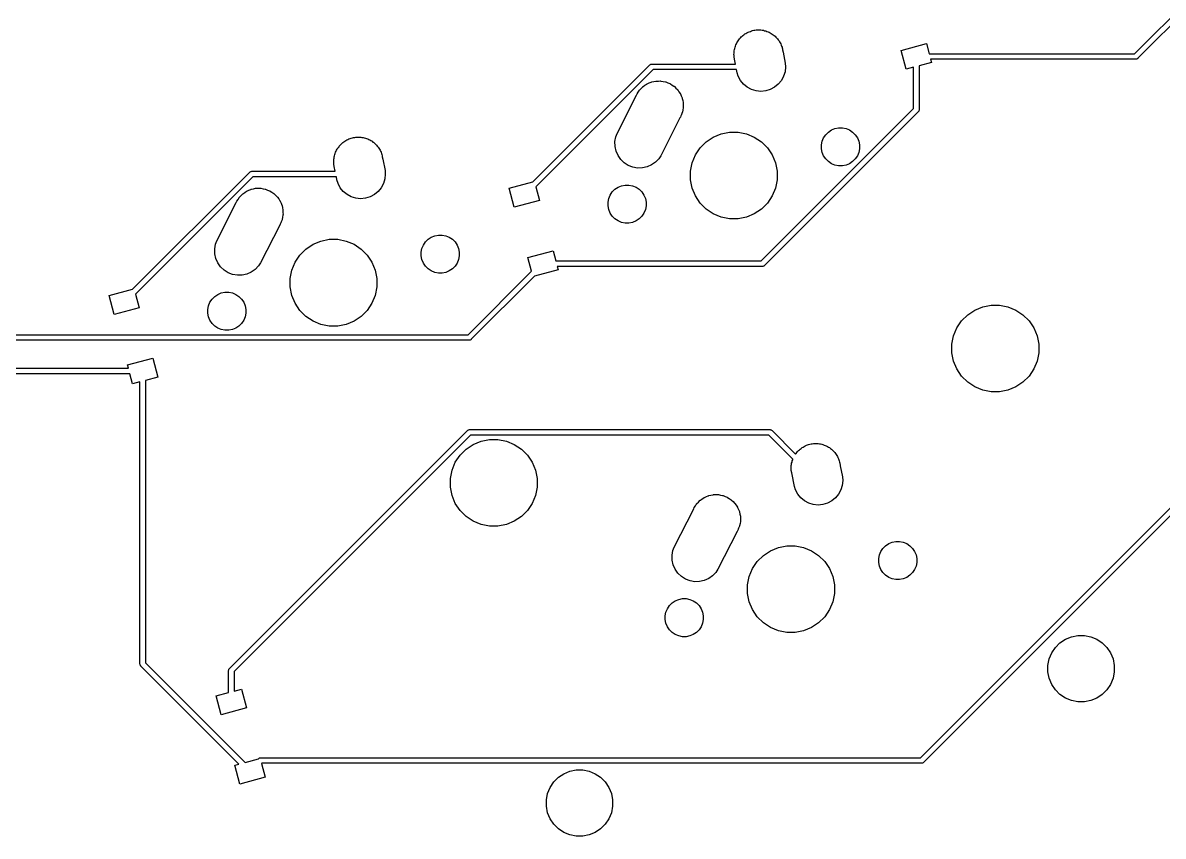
# Model space of a CAD drawing. Extents: x -662 to -203, y -195 to -58.
# Drawn here: x -383.3 to -330.9, y -195.3 to -157.9 of the extents above; entities that cross this region are included whole.
import ezdxf

# ---------------------------------------------------------------- set-up
doc = ezdxf.new("R2010")
doc.units = 0
doc.layers.add('BLACK', color=7, linetype='CONTINUOUS')

msp = doc.modelspace()

# ---------------------------------------------------------------- linework, layer by layer
at = {"layer": 'BLACK', "linetype": 'CONTINUOUS'}
for p, q in [((-332.183, -159.279), (-325.174, -152.27)), ((-324.962, -152.417), (-332.036, -159.491)), ((-350.049, -158.346), (-350.005, -158.316)), ((-350.005, -158.316), (-349.951, -158.294)), ((-349.951, -158.294), (-349.901, -158.267)), ((-349.901, -158.267), (-349.849, -158.252)), ((-349.849, -158.252), (-349.8, -158.231)), ((-349.8, -158.231), (-349.743, -158.22)), ((-349.743, -158.22), (-349.688, -158.204)), ((-349.688, -158.204), (-349.635, -158.198)), ((-349.635, -158.198), (-349.582, -158.188)), ((-349.582, -158.188), (-349.525, -158.188)), ((-349.525, -158.188), (-349.468, -158.183)), ((-349.468, -158.183), (-349.414, -158.188)), ((-349.414, -158.188), (-349.361, -158.188)), ((-349.361, -158.188), (-349.304, -158.199)), ((-349.304, -158.199), (-349.247, -158.205)), ((-349.247, -158.205), (-349.196, -158.221)), ((-349.196, -158.221), (-349.143, -158.231)), ((-349.143, -158.231), (-349.09, -158.253)), ((-349.09, -158.253), (-349.035, -158.27)), ((-349.035, -158.27), (-348.988, -158.296)), ((-348.988, -158.296), (-348.939, -158.316)), ((-348.939, -158.316), (-348.891, -158.348)), ((-350.515, -158.877), (-350.489, -158.83)), ((-350.489, -158.83), (-350.469, -158.78)), ((-350.469, -158.78), (-350.437, -158.732)), ((-350.437, -158.732), (-350.409, -158.682)), ((-350.409, -158.682), (-350.375, -158.64)), ((-350.375, -158.64), (-350.345, -158.596)), ((-350.345, -158.596), (-350.305, -158.555)), ((-350.305, -158.555), (-350.268, -158.511)), ((-350.268, -158.511), (-350.227, -158.477)), ((-350.227, -158.477), (-350.189, -158.439)), ((-350.189, -158.439), (-350.141, -158.407)), ((-350.141, -158.407), (-350.096, -158.371)), ((-350.096, -158.371), (-350.049, -158.346)), ((-348.891, -158.348), (-348.84, -158.375)), ((-348.84, -158.375), (-348.799, -158.409)), ((-348.799, -158.409), (-348.754, -158.439)), ((-348.754, -158.439), (-348.714, -158.48)), ((-348.714, -158.48), (-348.67, -158.516)), ((-348.67, -158.516), (-348.636, -158.558)), ((-348.636, -158.558), (-348.598, -158.596)), ((-348.598, -158.596), (-348.566, -158.644)), ((-348.566, -158.644), (-348.53, -158.688)), ((-348.53, -158.688), (-348.504, -158.736)), ((-348.504, -158.736), (-348.475, -158.78)), ((-348.475, -158.78), (-348.453, -158.833)), ((-348.453, -158.833), (-348.426, -158.884)), ((-342.911, -159.126), (-341.752, -158.816)), ((-341.752, -158.816), (-341.628, -159.279)), ((-350.602, -159.309), (-350.597, -159.256)), ((-350.597, -159.366), (-350.602, -159.309)), ((-350.597, -159.202), (-350.585, -159.146)), ((-350.597, -159.256), (-350.597, -159.202)), ((-350.597, -159.424), (-350.597, -159.366)), ((-350.585, -159.146), (-350.58, -159.089)), ((-350.58, -159.089), (-350.564, -159.037)), ((-350.564, -159.037), (-350.553, -158.985)), ((-350.553, -158.985), (-350.531, -158.932)), ((-350.531, -158.932), (-350.515, -158.877)), ((-348.426, -158.884), (-348.41, -158.935)), ((-348.41, -158.935), (-348.39, -158.985)), ((-348.39, -158.985), (-348.379, -159.041)), ((-348.379, -159.041), (-348.378, -159.043)), ((-348.378, -159.043), (-348.368, -159.095)), ((-348.368, -159.095), (-348.347, -159.202)), ((-348.347, -159.202), (-348.347, -159.204)), ((-348.347, -159.204), (-348.245, -159.722)), ((-342.679, -159.996), (-342.911, -159.126)), ((-341.628, -159.279), (-332.183, -159.279)), ((-359.847, -165.178), (-354.467, -159.798)), ((-354.467, -159.798), (-354.463, -159.793)), ((-354.463, -159.793), (-354.443, -159.777)), ((-354.443, -159.777), (-354.421, -159.766)), ((-354.421, -159.766), (-354.397, -159.758)), ((-354.397, -159.758), (-354.373, -159.756)), ((-354.373, -159.756), (-354.366, -159.757)), ((-354.366, -159.757), (-350.531, -159.757)), ((-350.575, -159.531), (-350.597, -159.424)), ((-350.531, -159.757), (-350.575, -159.531)), ((-348.23, -159.887), (-348.252, -160.108)), ((-348.245, -159.722), (-348.23, -159.887)), ((-342.342, -159.906), (-342.679, -159.996)), ((-342.342, -161.801), (-342.342, -159.906)), ((-341.519, -159.685), (-342.088, -159.837)), ((-342.088, -159.837), (-342.088, -161.847)), ((-332.136, -159.533), (-341.56, -159.533)), ((-341.56, -159.533), (-341.519, -159.685)), ((-332.13, -159.533), (-332.136, -159.533)), ((-332.124, -159.533), (-332.13, -159.533)), ((-332.105, -159.531), (-332.124, -159.533)), ((-332.081, -159.524), (-332.105, -159.531)), ((-332.059, -159.512), (-332.081, -159.524)), ((-332.04, -159.496), (-332.059, -159.512)), ((-332.036, -159.491), (-332.04, -159.496)), ((-354.32, -160.011), (-359.71, -165.401)), ((-350.482, -160.011), (-354.32, -160.011)), ((-350.454, -160.154), (-350.482, -160.011)), ((-350.406, -160.313), (-350.454, -160.154)), ((-350.302, -160.508), (-350.406, -160.313)), ((-348.317, -160.32), (-348.422, -160.515)), ((-348.252, -160.108), (-348.317, -160.32)), ((-355.002, -161.046), (-354.949, -160.962)), ((-354.949, -160.962), (-354.941, -160.954)), ((-354.941, -160.954), (-354.934, -160.944)), ((-354.934, -160.944), (-354.864, -160.874)), ((-354.864, -160.874), (-354.796, -160.802)), ((-354.796, -160.802), (-354.786, -160.795)), ((-354.786, -160.795), (-354.778, -160.787)), ((-354.778, -160.787), (-354.695, -160.732)), ((-354.695, -160.732), (-354.614, -160.675)), ((-354.614, -160.675), (-354.603, -160.67)), ((-354.603, -160.67), (-354.593, -160.664)), ((-354.593, -160.664), (-354.502, -160.626)), ((-354.502, -160.626), (-354.412, -160.586)), ((-354.412, -160.586), (-354.4, -160.584)), ((-354.4, -160.584), (-354.389, -160.579)), ((-354.389, -160.579), (-354.292, -160.56)), ((-354.292, -160.56), (-354.195, -160.538)), ((-354.195, -160.538), (-354.183, -160.538)), ((-354.183, -160.538), (-354.171, -160.536)), ((-354.171, -160.536), (-354.072, -160.536)), ((-354.072, -160.536), (-353.974, -160.534)), ((-353.974, -160.534), (-353.962, -160.536)), ((-353.962, -160.536), (-353.95, -160.536)), ((-353.95, -160.536), (-353.853, -160.555)), ((-353.853, -160.555), (-353.755, -160.572)), ((-353.755, -160.572), (-353.744, -160.577)), ((-353.744, -160.577), (-353.732, -160.579)), ((-353.732, -160.579), (-353.641, -160.617)), ((-353.641, -160.617), (-353.549, -160.653)), ((-353.549, -160.653), (-353.539, -160.659)), ((-353.539, -160.659), (-353.527, -160.664)), ((-353.527, -160.664), (-353.445, -160.719)), ((-353.445, -160.719), (-353.362, -160.772)), ((-353.362, -160.772), (-353.353, -160.78)), ((-353.353, -160.78), (-353.343, -160.787)), ((-353.343, -160.787), (-353.273, -160.857)), ((-353.273, -160.857), (-353.202, -160.925)), ((-353.202, -160.925), (-353.195, -160.935)), ((-353.195, -160.935), (-353.187, -160.944)), ((-353.187, -160.944), (-353.132, -161.026)), ((-350.162, -160.68), (-350.302, -160.508)), ((-349.991, -160.821), (-350.162, -160.68)), ((-349.796, -160.927), (-349.991, -160.821)), ((-349.584, -160.992), (-349.796, -160.927)), ((-348.931, -160.929), (-349.143, -160.993)), ((-348.735, -160.826), (-348.931, -160.929)), ((-348.564, -160.686), (-348.735, -160.826)), ((-348.422, -160.515), (-348.564, -160.686)), ((-355.976, -162.95), (-355.083, -161.19)), ((-355.083, -161.19), (-355.057, -161.128)), ((-355.057, -161.128), (-355.002, -161.046)), ((-353.132, -161.026), (-353.075, -161.107)), ((-353.075, -161.107), (-353.07, -161.118)), ((-353.07, -161.118), (-353.063, -161.128)), ((-353.063, -161.128), (-353.026, -161.219)), ((-353.026, -161.219), (-352.986, -161.309)), ((-352.986, -161.309), (-352.983, -161.321)), ((-352.983, -161.321), (-352.979, -161.333)), ((-352.979, -161.333), (-352.959, -161.429)), ((-352.959, -161.429), (-352.938, -161.526)), ((-349.364, -161.014), (-349.584, -160.992)), ((-349.143, -160.993), (-349.364, -161.014)), ((-352.979, -161.989), (-353.016, -162.08)), ((-352.976, -161.977), (-352.979, -161.989)), ((-352.972, -161.966), (-352.976, -161.977)), ((-352.955, -161.868), (-352.972, -161.966)), ((-352.935, -161.771), (-352.955, -161.868)), ((-352.938, -161.526), (-352.938, -161.538)), ((-352.938, -161.538), (-352.935, -161.55)), ((-352.935, -161.55), (-352.935, -161.649)), ((-352.935, -161.649), (-352.933, -161.747)), ((-352.933, -161.747), (-352.935, -161.759)), ((-352.935, -161.759), (-352.935, -161.771)), ((-349.351, -168.809), (-342.342, -161.801)), ((-342.13, -161.948), (-349.204, -169.022)), ((-342.125, -161.944), (-342.13, -161.948)), ((-342.109, -161.924), (-342.125, -161.944)), ((-342.098, -161.902), (-342.109, -161.924)), ((-342.09, -161.878), (-342.098, -161.902)), ((-342.088, -161.86), (-342.09, -161.878)), ((-342.088, -161.847), (-342.088, -161.854)), ((-342.088, -161.854), (-342.088, -161.86)), ((-342.088, -161.86), (-342.088, -161.86)), ((-353.088, -162.23), (-353.97, -163.968)), ((-353.063, -162.194), (-353.088, -162.23)), ((-353.038, -162.131), (-353.063, -162.194)), ((-353.032, -162.12), (-353.038, -162.131)), ((-353.016, -162.08), (-353.032, -162.12)), ((-356.036, -163.105), (-355.976, -162.95)), ((-351.555, -163.11), (-351.192, -162.96)), ((-351.192, -162.96), (-350.807, -162.883)), ((-350.807, -162.883), (-350.414, -162.883)), ((-350.414, -162.883), (-350.029, -162.96)), ((-350.029, -162.96), (-349.666, -163.11)), ((-346.479, -163.148), (-346.383, -163.005)), ((-346.383, -163.005), (-346.261, -162.883)), ((-346.261, -162.883), (-346.118, -162.787)), ((-346.118, -162.787), (-345.959, -162.721)), ((-345.959, -162.721), (-345.79, -162.688)), ((-345.79, -162.688), (-345.617, -162.688)), ((-345.617, -162.688), (-345.448, -162.721)), ((-345.448, -162.721), (-345.289, -162.787)), ((-345.289, -162.787), (-345.146, -162.883)), ((-345.146, -162.883), (-345.024, -163.005)), ((-345.024, -163.005), (-344.928, -163.148)), ((-368.81, -163.612), (-368.776, -163.571)), ((-368.776, -163.571), (-368.746, -163.526)), ((-368.746, -163.526), (-368.706, -163.486)), ((-368.706, -163.486), (-368.669, -163.441)), ((-368.669, -163.441), (-368.628, -163.408)), ((-368.628, -163.408), (-368.59, -163.37)), ((-368.59, -163.37), (-368.542, -163.338)), ((-368.542, -163.338), (-368.497, -163.301)), ((-368.497, -163.301), (-368.45, -163.276)), ((-368.45, -163.276), (-368.405, -163.247)), ((-368.405, -163.247), (-368.352, -163.225)), ((-368.352, -163.225), (-368.302, -163.198)), ((-368.302, -163.198), (-368.25, -163.182)), ((-368.25, -163.182), (-368.201, -163.162)), ((-368.201, -163.162), (-368.144, -163.151)), ((-368.144, -163.151), (-368.089, -163.134)), ((-368.089, -163.134), (-368.036, -163.129)), ((-368.036, -163.129), (-367.983, -163.119)), ((-367.983, -163.119), (-367.926, -163.119)), ((-367.926, -163.119), (-367.869, -163.113)), ((-367.869, -163.113), (-367.815, -163.119)), ((-367.815, -163.119), (-367.762, -163.119)), ((-367.762, -163.119), (-367.705, -163.13)), ((-367.705, -163.13), (-367.648, -163.136)), ((-367.648, -163.136), (-367.597, -163.151)), ((-367.597, -163.151), (-367.544, -163.162)), ((-367.544, -163.162), (-367.491, -163.184)), ((-367.491, -163.184), (-367.436, -163.201)), ((-367.436, -163.201), (-367.389, -163.226)), ((-367.389, -163.226), (-367.34, -163.247)), ((-367.34, -163.247), (-367.292, -163.278)), ((-367.292, -163.278), (-367.241, -163.306)), ((-367.241, -163.306), (-367.2, -163.34)), ((-367.2, -163.34), (-367.155, -163.37)), ((-367.155, -163.37), (-367.115, -163.41)), ((-367.115, -163.41), (-367.07, -163.447)), ((-367.07, -163.447), (-367.037, -163.488)), ((-367.037, -163.488), (-366.999, -163.526)), ((-366.999, -163.526), (-366.967, -163.574)), ((-366.967, -163.574), (-366.93, -163.619)), ((-356.075, -163.323), (-356.036, -163.105)), ((-356.07, -163.545), (-356.075, -163.323)), ((-356.022, -163.761), (-356.07, -163.545)), ((-352.159, -163.606), (-351.881, -163.329)), ((-351.881, -163.329), (-351.555, -163.11)), ((-349.666, -163.11), (-349.339, -163.329)), ((-349.339, -163.329), (-349.062, -163.606)), ((-346.578, -163.476), (-346.545, -163.307)), ((-346.578, -163.649), (-346.578, -163.476)), ((-346.545, -163.307), (-346.479, -163.148)), ((-344.928, -163.148), (-344.862, -163.307)), ((-344.862, -163.307), (-344.828, -163.476)), ((-344.828, -163.476), (-344.828, -163.649)), ((-368.998, -164.133), (-368.986, -164.076)), ((-368.986, -164.076), (-368.98, -164.019)), ((-368.98, -164.019), (-368.965, -163.968)), ((-368.965, -163.968), (-368.954, -163.915)), ((-368.954, -163.915), (-368.932, -163.862)), ((-368.932, -163.862), (-368.915, -163.807)), ((-368.915, -163.807), (-368.89, -163.76)), ((-368.89, -163.76), (-368.869, -163.711)), ((-368.869, -163.711), (-368.838, -163.663)), ((-368.838, -163.663), (-368.81, -163.612)), ((-366.93, -163.619), (-366.905, -163.666)), ((-366.905, -163.666), (-366.876, -163.711)), ((-366.876, -163.711), (-366.854, -163.764)), ((-366.854, -163.764), (-366.827, -163.814)), ((-366.827, -163.814), (-366.811, -163.866)), ((-366.811, -163.866), (-366.791, -163.915)), ((-366.791, -163.915), (-366.78, -163.972)), ((-366.78, -163.972), (-366.779, -163.974)), ((-366.779, -163.974), (-366.769, -164.026)), ((-366.769, -164.026), (-366.748, -164.133)), ((-355.933, -163.964), (-356.022, -163.761)), ((-355.806, -164.146), (-355.933, -163.964)), ((-354.059, -164.108), (-354.212, -164.268)), ((-353.97, -163.968), (-354.059, -164.108)), ((-352.528, -164.296), (-352.377, -163.933)), ((-352.377, -163.933), (-352.159, -163.606)), ((-349.062, -163.606), (-348.843, -163.933)), ((-348.843, -163.933), (-348.693, -164.296)), ((-346.545, -163.818), (-346.578, -163.649)), ((-346.479, -163.977), (-346.545, -163.818)), ((-346.383, -164.12), (-346.479, -163.977)), ((-344.928, -163.977), (-345.024, -164.12)), ((-344.862, -163.818), (-344.928, -163.977)), ((-344.828, -163.649), (-344.862, -163.818)), ((-369.003, -164.24), (-368.998, -164.186)), ((-368.998, -164.297), (-369.003, -164.24)), ((-368.998, -164.186), (-368.998, -164.133)), ((-368.998, -164.354), (-368.998, -164.297)), ((-368.976, -164.461), (-368.998, -164.354)), ((-368.932, -164.687), (-368.976, -164.461)), ((-366.748, -164.133), (-366.748, -164.135)), ((-366.748, -164.135), (-366.646, -164.653)), ((-355.646, -164.299), (-355.806, -164.146)), ((-355.459, -164.418), (-355.646, -164.299)), ((-355.253, -164.498), (-355.459, -164.418)), ((-355.035, -164.537), (-355.253, -164.498)), ((-354.813, -164.532), (-355.035, -164.537)), ((-354.597, -164.484), (-354.813, -164.532)), ((-354.394, -164.395), (-354.597, -164.484)), ((-354.212, -164.268), (-354.394, -164.395)), ((-352.604, -164.681), (-352.528, -164.296)), ((-348.693, -164.296), (-348.616, -164.681)), ((-346.261, -164.242), (-346.383, -164.12)), ((-346.118, -164.338), (-346.261, -164.242)), ((-345.959, -164.404), (-346.118, -164.338)), ((-345.79, -164.438), (-345.959, -164.404)), ((-345.617, -164.438), (-345.79, -164.438)), ((-345.448, -164.404), (-345.617, -164.438)), ((-345.289, -164.338), (-345.448, -164.404)), ((-345.146, -164.242), (-345.289, -164.338)), ((-345.024, -164.12), (-345.146, -164.242)), ((-378.248, -170.109), (-372.868, -164.729)), ((-372.721, -164.941), (-378.111, -170.331)), ((-372.868, -164.729), (-372.864, -164.724)), ((-372.864, -164.724), (-372.844, -164.708)), ((-372.844, -164.708), (-372.822, -164.696)), ((-372.822, -164.696), (-372.798, -164.689)), ((-372.798, -164.689), (-372.773, -164.686)), ((-372.773, -164.686), (-372.767, -164.687)), ((-372.767, -164.687), (-368.932, -164.687)), ((-368.883, -164.941), (-372.721, -164.941)), ((-368.855, -165.084), (-368.883, -164.941)), ((-368.807, -165.243), (-368.855, -165.084)), ((-366.653, -165.038), (-366.718, -165.25)), ((-366.631, -164.818), (-366.653, -165.038)), ((-366.646, -164.653), (-366.631, -164.818)), ((-352.604, -165.074), (-352.604, -164.681)), ((-352.528, -165.459), (-352.604, -165.074)), ((-348.616, -165.074), (-348.693, -165.459)), ((-348.616, -164.681), (-348.616, -165.074)), ((-373.178, -165.717), (-373.096, -165.662)), ((-373.096, -165.662), (-373.015, -165.606)), ((-373.015, -165.606), (-373.004, -165.601)), ((-373.004, -165.601), (-372.994, -165.594)), ((-372.994, -165.594), (-372.903, -165.556)), ((-372.903, -165.556), (-372.812, -165.517)), ((-372.812, -165.517), (-372.801, -165.514)), ((-372.801, -165.514), (-372.789, -165.509)), ((-372.789, -165.509), (-372.692, -165.49)), ((-372.692, -165.49), (-372.596, -165.469)), ((-372.596, -165.469), (-372.584, -165.469)), ((-372.584, -165.469), (-372.572, -165.466)), ((-372.572, -165.466), (-372.473, -165.466)), ((-372.473, -165.466), (-372.375, -165.464)), ((-372.375, -165.464), (-372.363, -165.466)), ((-372.363, -165.466), (-372.35, -165.466)), ((-372.35, -165.466), (-372.253, -165.485)), ((-372.253, -165.485), (-372.156, -165.503)), ((-372.156, -165.503), (-372.145, -165.507)), ((-372.145, -165.507), (-372.133, -165.509)), ((-372.133, -165.509), (-372.042, -165.547)), ((-372.042, -165.547), (-371.95, -165.583)), ((-371.95, -165.583), (-371.94, -165.59)), ((-371.94, -165.59), (-371.928, -165.594)), ((-371.928, -165.594), (-371.846, -165.649)), ((-371.846, -165.649), (-371.763, -165.702)), ((-368.703, -165.439), (-368.807, -165.243)), ((-368.563, -165.611), (-368.703, -165.439)), ((-368.392, -165.752), (-368.563, -165.611)), ((-366.964, -165.616), (-367.136, -165.756)), ((-366.823, -165.445), (-366.964, -165.616)), ((-366.718, -165.25), (-366.823, -165.445)), ((-360.934, -165.469), (-359.847, -165.178)), ((-360.701, -166.339), (-360.934, -165.469)), ((-359.71, -165.401), (-359.542, -166.028)), ((-356.293, -165.778), (-356.197, -165.634)), ((-356.197, -165.634), (-356.075, -165.512)), ((-356.075, -165.512), (-355.932, -165.417)), ((-355.932, -165.417), (-355.772, -165.351)), ((-355.772, -165.351), (-355.603, -165.317)), ((-355.603, -165.317), (-355.431, -165.317)), ((-355.431, -165.317), (-355.262, -165.351)), ((-355.262, -165.351), (-355.103, -165.417)), ((-355.103, -165.417), (-354.959, -165.512)), ((-354.959, -165.512), (-354.838, -165.634)), ((-354.838, -165.634), (-354.742, -165.778)), ((-352.377, -165.822), (-352.528, -165.459)), ((-348.693, -165.459), (-348.843, -165.822)), ((-374.377, -167.881), (-373.484, -166.121)), ((-373.484, -166.121), (-373.458, -166.058)), ((-373.458, -166.058), (-373.403, -165.976)), ((-373.403, -165.976), (-373.35, -165.893)), ((-373.35, -165.893), (-373.342, -165.884)), ((-373.342, -165.884), (-373.335, -165.874)), ((-373.335, -165.874), (-373.265, -165.804)), ((-373.265, -165.804), (-373.197, -165.733)), ((-373.197, -165.733), (-373.187, -165.726)), ((-373.187, -165.726), (-373.178, -165.717)), ((-371.763, -165.702), (-371.754, -165.711)), ((-371.754, -165.711), (-371.744, -165.717)), ((-371.744, -165.717), (-371.674, -165.787)), ((-371.674, -165.787), (-371.603, -165.856)), ((-371.603, -165.856), (-371.596, -165.865)), ((-371.596, -165.865), (-371.587, -165.874)), ((-371.587, -165.874), (-371.533, -165.956)), ((-371.533, -165.956), (-371.476, -166.037)), ((-371.476, -166.037), (-371.471, -166.048)), ((-371.471, -166.048), (-371.464, -166.058)), ((-371.464, -166.058), (-371.426, -166.15)), ((-371.426, -166.15), (-371.387, -166.24)), ((-368.197, -165.857), (-368.392, -165.752)), ((-367.985, -165.922), (-368.197, -165.857)), ((-367.765, -165.945), (-367.985, -165.922)), ((-367.544, -165.924), (-367.765, -165.945)), ((-367.332, -165.86), (-367.544, -165.924)), ((-367.136, -165.756), (-367.332, -165.86)), ((-359.542, -166.028), (-360.701, -166.339)), ((-356.392, -166.106), (-356.359, -165.937)), ((-356.392, -166.278), (-356.392, -166.106)), ((-356.359, -165.937), (-356.293, -165.778)), ((-354.742, -165.778), (-354.676, -165.937)), ((-354.676, -165.937), (-354.642, -166.106)), ((-354.642, -166.106), (-354.642, -166.278)), ((-352.159, -166.148), (-352.377, -165.822)), ((-351.881, -166.426), (-352.159, -166.148)), ((-349.062, -166.148), (-349.339, -166.426)), ((-348.843, -165.822), (-349.062, -166.148)), ((-371.387, -166.24), (-371.384, -166.252)), ((-371.384, -166.252), (-371.379, -166.263)), ((-371.379, -166.263), (-371.36, -166.36)), ((-371.36, -166.36), (-371.339, -166.456)), ((-371.336, -166.702), (-371.356, -166.799)), ((-371.339, -166.456), (-371.339, -166.468)), ((-371.339, -166.468), (-371.336, -166.48)), ((-371.336, -166.48), (-371.336, -166.579)), ((-371.336, -166.579), (-371.334, -166.678)), ((-371.334, -166.678), (-371.336, -166.69)), ((-371.336, -166.69), (-371.336, -166.702)), ((-356.359, -166.447), (-356.392, -166.278)), ((-356.293, -166.607), (-356.359, -166.447)), ((-356.197, -166.75), (-356.293, -166.607)), ((-354.742, -166.607), (-354.838, -166.75)), ((-354.676, -166.447), (-354.742, -166.607)), ((-354.642, -166.278), (-354.676, -166.447)), ((-351.555, -166.644), (-351.881, -166.426)), ((-351.192, -166.795), (-351.555, -166.644)), ((-349.666, -166.644), (-350.029, -166.795)), ((-349.339, -166.426), (-349.666, -166.644)), ((-371.488, -167.16), (-372.37, -168.899)), ((-371.464, -167.124), (-371.488, -167.16)), ((-371.438, -167.062), (-371.464, -167.124)), ((-371.433, -167.051), (-371.438, -167.062)), ((-371.417, -167.011), (-371.433, -167.051)), ((-371.379, -166.919), (-371.417, -167.011)), ((-371.377, -166.907), (-371.379, -166.919)), ((-371.373, -166.896), (-371.377, -166.907)), ((-371.356, -166.799), (-371.373, -166.896)), ((-356.075, -166.872), (-356.197, -166.75)), ((-355.932, -166.968), (-356.075, -166.872)), ((-355.772, -167.033), (-355.932, -166.968)), ((-355.603, -167.067), (-355.772, -167.033)), ((-355.431, -167.067), (-355.603, -167.067)), ((-355.262, -167.033), (-355.431, -167.067)), ((-355.103, -166.968), (-355.262, -167.033)), ((-354.959, -166.872), (-355.103, -166.968)), ((-354.838, -166.75), (-354.959, -166.872)), ((-350.807, -166.871), (-351.192, -166.795)), ((-350.414, -166.871), (-350.807, -166.871)), ((-350.029, -166.795), (-350.414, -166.871)), ((-364.662, -167.813), (-364.519, -167.718)), ((-364.519, -167.718), (-364.359, -167.652)), ((-364.359, -167.652), (-364.19, -167.618)), ((-364.19, -167.618), (-364.018, -167.618)), ((-364.018, -167.618), (-363.849, -167.652)), ((-363.849, -167.652), (-363.69, -167.718)), ((-363.69, -167.718), (-363.546, -167.813)), ((-374.476, -168.254), (-374.437, -168.036)), ((-374.471, -168.475), (-374.476, -168.254)), ((-374.437, -168.036), (-374.377, -167.881)), ((-370.56, -168.537), (-370.282, -168.259)), ((-370.282, -168.259), (-369.956, -168.041)), ((-369.956, -168.041), (-369.593, -167.891)), ((-369.593, -167.891), (-369.208, -167.814)), ((-369.208, -167.814), (-368.815, -167.814)), ((-368.815, -167.814), (-368.43, -167.891)), ((-368.43, -167.891), (-368.067, -168.041)), ((-368.067, -168.041), (-367.74, -168.259)), ((-367.74, -168.259), (-367.462, -168.537)), ((-364.979, -168.407), (-364.946, -168.238)), ((-364.946, -168.238), (-364.88, -168.079)), ((-364.88, -168.079), (-364.784, -167.935)), ((-364.784, -167.935), (-364.662, -167.813)), ((-363.546, -167.813), (-363.425, -167.935)), ((-363.425, -167.935), (-363.329, -168.079)), ((-363.329, -168.079), (-363.263, -168.238)), ((-363.263, -168.238), (-363.229, -168.407)), ((-374.423, -168.692), (-374.471, -168.475)), ((-374.334, -168.895), (-374.423, -168.692)), ((-370.778, -168.863), (-370.56, -168.537)), ((-367.462, -168.537), (-367.244, -168.863)), ((-364.979, -168.579), (-364.979, -168.407)), ((-364.946, -168.748), (-364.979, -168.579)), ((-364.88, -168.907), (-364.946, -168.748)), ((-363.263, -168.748), (-363.329, -168.907)), ((-363.229, -168.579), (-363.263, -168.748)), ((-363.229, -168.407), (-363.229, -168.579)), ((-360.08, -168.657), (-358.921, -168.346)), ((-359.912, -169.285), (-360.08, -168.657)), ((-358.921, -168.346), (-358.797, -168.809)), ((-358.797, -168.809), (-349.351, -168.809)), ((-374.207, -169.076), (-374.334, -168.895)), ((-374.047, -169.229), (-374.207, -169.076)), ((-373.86, -169.349), (-374.047, -169.229)), ((-373.654, -169.429), (-373.86, -169.349)), ((-372.795, -169.326), (-372.998, -169.415)), ((-372.613, -169.199), (-372.795, -169.326)), ((-372.46, -169.039), (-372.613, -169.199)), ((-372.37, -168.899), (-372.46, -169.039)), ((-371.005, -169.611), (-370.928, -169.226)), ((-370.928, -169.226), (-370.778, -168.863)), ((-367.244, -168.863), (-367.094, -169.226)), ((-367.094, -169.226), (-367.017, -169.611)), ((-364.784, -169.051), (-364.88, -168.907)), ((-364.662, -169.173), (-364.784, -169.051)), ((-364.519, -169.268), (-364.662, -169.173)), ((-364.359, -169.334), (-364.519, -169.268)), ((-364.19, -169.368), (-364.359, -169.334)), ((-363.849, -169.334), (-364.018, -169.368)), ((-363.69, -169.268), (-363.849, -169.334)), ((-363.546, -169.173), (-363.69, -169.268)), ((-363.425, -169.051), (-363.546, -169.173)), ((-363.329, -168.907), (-363.425, -169.051)), ((-362.825, -172.198), (-359.912, -169.285)), ((-358.688, -169.216), (-359.775, -169.507)), ((-349.304, -169.063), (-358.728, -169.063)), ((-358.728, -169.063), (-358.688, -169.216)), ((-349.298, -169.064), (-349.304, -169.063)), ((-349.292, -169.063), (-349.298, -169.064)), ((-349.273, -169.062), (-349.292, -169.063)), ((-349.249, -169.054), (-349.273, -169.062)), ((-349.227, -169.042), (-349.249, -169.054)), ((-349.208, -169.027), (-349.227, -169.042)), ((-349.204, -169.022), (-349.208, -169.027)), ((-373.435, -169.468), (-373.654, -169.429)), ((-373.214, -169.463), (-373.435, -169.468)), ((-372.998, -169.415), (-373.214, -169.463)), ((-371.005, -170.004), (-371.005, -169.611)), ((-367.017, -169.611), (-367.017, -170.004)), ((-364.018, -169.368), (-364.19, -169.368)), ((-359.775, -169.507), (-362.678, -172.41)), ((-379.335, -170.4), (-378.248, -170.109)), ((-379.102, -171.269), (-379.335, -170.4)), ((-378.111, -170.331), (-377.943, -170.959)), ((-374.476, -170.443), (-374.333, -170.347)), ((-374.333, -170.347), (-374.173, -170.281)), ((-374.173, -170.281), (-374.004, -170.248)), ((-374.004, -170.248), (-373.832, -170.248)), ((-373.832, -170.248), (-373.663, -170.281)), ((-373.663, -170.281), (-373.504, -170.347)), ((-373.504, -170.347), (-373.36, -170.443)), ((-370.928, -170.389), (-371.005, -170.004)), ((-370.778, -170.752), (-370.928, -170.389)), ((-367.094, -170.389), (-367.244, -170.752)), ((-367.017, -170.004), (-367.094, -170.389)), ((-374.793, -171.036), (-374.759, -170.867)), ((-374.759, -170.867), (-374.693, -170.708)), ((-374.693, -170.708), (-374.598, -170.565)), ((-374.598, -170.565), (-374.476, -170.443)), ((-373.36, -170.443), (-373.238, -170.565)), ((-373.238, -170.565), (-373.143, -170.708)), ((-373.143, -170.708), (-373.077, -170.867)), ((-373.077, -170.867), (-373.043, -171.036)), ((-370.56, -171.079), (-370.778, -170.752)), ((-367.244, -170.752), (-367.462, -171.079)), ((-339.53, -171.064), (-339.167, -170.914)), ((-339.167, -170.914), (-338.782, -170.837)), ((-338.782, -170.837), (-338.389, -170.837)), ((-338.389, -170.837), (-338.004, -170.914)), ((-338.004, -170.914), (-337.641, -171.064)), ((-377.943, -170.959), (-379.102, -171.269)), ((-374.793, -171.209), (-374.793, -171.036)), ((-374.759, -171.378), (-374.793, -171.209)), ((-374.693, -171.537), (-374.759, -171.378)), ((-373.077, -171.378), (-373.143, -171.537)), ((-373.043, -171.209), (-373.077, -171.378)), ((-373.043, -171.036), (-373.043, -171.209)), ((-370.282, -171.357), (-370.56, -171.079)), ((-369.956, -171.575), (-370.282, -171.357)), ((-367.74, -171.357), (-368.067, -171.575)), ((-367.462, -171.079), (-367.74, -171.357)), ((-340.134, -171.56), (-339.856, -171.282)), ((-339.856, -171.282), (-339.53, -171.064)), ((-337.641, -171.064), (-337.314, -171.282)), ((-337.314, -171.282), (-337.036, -171.56)), ((-374.598, -171.68), (-374.693, -171.537)), ((-374.476, -171.802), (-374.598, -171.68)), ((-374.333, -171.898), (-374.476, -171.802)), ((-374.173, -171.964), (-374.333, -171.898)), ((-374.004, -171.998), (-374.173, -171.964)), ((-373.663, -171.964), (-373.832, -171.998)), ((-373.504, -171.898), (-373.663, -171.964)), ((-373.36, -171.802), (-373.504, -171.898)), ((-373.238, -171.68), (-373.36, -171.802)), ((-373.143, -171.537), (-373.238, -171.68)), ((-369.593, -171.725), (-369.956, -171.575)), ((-369.208, -171.802), (-369.593, -171.725)), ((-368.815, -171.802), (-369.208, -171.802)), ((-368.43, -171.725), (-368.815, -171.802)), ((-368.067, -171.575), (-368.43, -171.725)), ((-340.502, -172.249), (-340.352, -171.887)), ((-340.352, -171.887), (-340.134, -171.56)), ((-337.036, -171.56), (-336.818, -171.887)), ((-336.818, -171.887), (-336.668, -172.249)), ((-362.778, -172.452), (-403.819, -172.452)), ((-403.773, -172.198), (-362.825, -172.198)), ((-373.832, -171.998), (-374.004, -171.998)), ((-362.772, -172.452), (-362.778, -172.452)), ((-362.766, -172.452), (-362.772, -172.452)), ((-362.747, -172.45), (-362.766, -172.452)), ((-362.723, -172.443), (-362.747, -172.45)), ((-362.701, -172.431), (-362.723, -172.443)), ((-362.682, -172.415), (-362.701, -172.431)), ((-362.678, -172.41), (-362.682, -172.415)), ((-340.579, -172.635), (-340.502, -172.249)), ((-336.668, -172.249), (-336.591, -172.635)), ((-340.579, -173.027), (-340.579, -172.635)), ((-336.591, -172.635), (-336.591, -173.027)), ((-378.481, -173.587), (-377.321, -173.277)), ((-377.321, -173.277), (-377.089, -174.146)), ((-340.502, -173.413), (-340.579, -173.027)), ((-340.352, -173.775), (-340.502, -173.413)), ((-336.668, -173.413), (-336.818, -173.775)), ((-336.591, -173.027), (-336.668, -173.413)), ((-378.372, -173.994), (-388.226, -173.994)), ((-388.158, -173.74), (-378.44, -173.74)), ((-378.44, -173.74), (-378.481, -173.587)), ((-378.248, -174.457), (-378.372, -173.994)), ((-342.032, -191.651), (-324.404, -174.023)), ((-340.134, -174.102), (-340.352, -173.775)), ((-336.818, -173.775), (-337.036, -174.102)), ((-377.912, -174.367), (-378.248, -174.457)), ((-377.912, -187.331), (-377.912, -174.367)), ((-377.089, -174.146), (-377.658, -174.299)), ((-377.658, -174.299), (-377.658, -187.285)), ((-324.257, -174.236), (-341.885, -191.863)), ((-339.856, -174.38), (-340.134, -174.102)), ((-339.53, -174.598), (-339.856, -174.38)), ((-337.314, -174.38), (-337.641, -174.598)), ((-337.036, -174.102), (-337.314, -174.38)), ((-339.167, -174.748), (-339.53, -174.598)), ((-338.782, -174.825), (-339.167, -174.748)), ((-338.389, -174.825), (-338.782, -174.825)), ((-338.004, -174.748), (-338.389, -174.825)), ((-337.641, -174.598), (-338.004, -174.748)), ((-373.794, -187.542), (-362.856, -176.604)), ((-362.856, -176.604), (-362.852, -176.599)), ((-362.852, -176.599), (-362.833, -176.584)), ((-362.833, -176.584), (-362.811, -176.572)), ((-362.811, -176.572), (-362.787, -176.565)), ((-362.787, -176.565), (-362.768, -176.563)), ((-362.768, -176.563), (-362.762, -176.562)), ((-362.768, -176.563), (-362.768, -176.563)), ((-362.762, -176.562), (-362.755, -176.563)), ((-362.755, -176.563), (-348.947, -176.563)), ((-348.947, -176.563), (-348.941, -176.562)), ((-348.941, -176.562), (-348.935, -176.563)), ((-348.935, -176.563), (-348.916, -176.565)), ((-348.916, -176.565), (-348.892, -176.572)), ((-348.892, -176.572), (-348.87, -176.584)), ((-348.87, -176.584), (-348.851, -176.599)), ((-348.851, -176.599), (-348.847, -176.604)), ((-348.847, -176.604), (-347.767, -177.684)), ((-362.709, -176.817), (-373.581, -187.689)), ((-348.993, -176.817), (-362.709, -176.817)), ((-362.592, -177.244), (-362.229, -177.093)), ((-362.229, -177.093), (-361.844, -177.017)), ((-361.844, -177.017), (-361.451, -177.017)), ((-361.451, -177.017), (-361.066, -177.093)), ((-361.066, -177.093), (-360.703, -177.244)), ((-347.892, -177.919), (-348.993, -176.817)), ((-347.058, -177.221), (-347.005, -177.216)), ((-347.005, -177.216), (-346.952, -177.205)), ((-346.952, -177.205), (-346.895, -177.205)), ((-346.895, -177.205), (-346.837, -177.2)), ((-346.837, -177.2), (-346.784, -177.205)), ((-346.784, -177.205), (-346.73, -177.205)), ((-346.73, -177.205), (-346.674, -177.216)), ((-346.674, -177.216), (-346.617, -177.222)), ((-363.415, -178.066), (-363.196, -177.74)), ((-363.196, -177.74), (-362.919, -177.462)), ((-362.919, -177.462), (-362.592, -177.244)), ((-360.703, -177.244), (-360.377, -177.462)), ((-360.377, -177.462), (-360.099, -177.74)), ((-360.099, -177.74), (-359.881, -178.066)), ((-347.767, -177.684), (-347.745, -177.658)), ((-347.745, -177.658), (-347.715, -177.613)), ((-347.715, -177.613), (-347.674, -177.572)), ((-347.674, -177.572), (-347.638, -177.528)), ((-347.638, -177.528), (-347.596, -177.494)), ((-347.596, -177.494), (-347.558, -177.456)), ((-347.558, -177.456), (-347.511, -177.424)), ((-347.511, -177.424), (-347.466, -177.388)), ((-347.466, -177.388), (-347.419, -177.363)), ((-347.419, -177.363), (-347.374, -177.333)), ((-347.374, -177.333), (-347.321, -177.311)), ((-347.321, -177.311), (-347.27, -177.284)), ((-347.27, -177.284), (-347.219, -177.269)), ((-347.219, -177.269), (-347.169, -177.248)), ((-347.169, -177.248), (-347.113, -177.237)), ((-347.113, -177.237), (-347.058, -177.221)), ((-346.617, -177.222), (-346.566, -177.238)), ((-346.566, -177.238), (-346.513, -177.248)), ((-346.513, -177.248), (-346.46, -177.27)), ((-346.46, -177.27), (-346.405, -177.287)), ((-346.405, -177.287), (-346.358, -177.313)), ((-346.358, -177.313), (-346.308, -177.333)), ((-346.308, -177.333), (-346.261, -177.365)), ((-346.261, -177.365), (-346.21, -177.392)), ((-346.21, -177.392), (-346.169, -177.427)), ((-346.169, -177.427), (-346.124, -177.456)), ((-346.124, -177.456), (-346.083, -177.497)), ((-346.083, -177.497), (-346.039, -177.534)), ((-346.039, -177.534), (-346.005, -177.575)), ((-346.005, -177.575), (-345.967, -177.613)), ((-345.967, -177.613), (-345.935, -177.661)), ((-345.935, -177.661), (-345.899, -177.705)), ((-345.899, -177.705), (-345.874, -177.753)), ((-363.565, -178.429), (-363.415, -178.066)), ((-359.881, -178.066), (-359.73, -178.429)), ((-347.966, -178.219), (-347.955, -178.163)), ((-347.966, -178.273), (-347.966, -178.219)), ((-347.955, -178.163), (-347.949, -178.106)), ((-347.949, -178.106), (-347.933, -178.055)), ((-347.933, -178.055), (-347.923, -178.002)), ((-347.923, -178.002), (-347.901, -177.949)), ((-347.901, -177.949), (-347.892, -177.919)), ((-345.874, -177.753), (-345.844, -177.797)), ((-345.844, -177.797), (-345.822, -177.85)), ((-345.822, -177.85), (-345.795, -177.901)), ((-345.795, -177.901), (-345.78, -177.953)), ((-345.78, -177.953), (-345.759, -178.002)), ((-345.759, -178.002), (-345.748, -178.058)), ((-345.748, -178.058), (-345.748, -178.06)), ((-345.748, -178.06), (-345.738, -178.112)), ((-345.738, -178.112), (-345.716, -178.219)), ((-345.716, -178.219), (-345.716, -178.221)), ((-345.716, -178.221), (-345.615, -178.739)), ((-363.642, -178.814), (-363.565, -178.429)), ((-359.73, -178.429), (-359.654, -178.814)), ((-347.972, -178.326), (-347.966, -178.273)), ((-347.966, -178.384), (-347.972, -178.326)), ((-347.966, -178.441), (-347.966, -178.384)), ((-347.945, -178.548), (-347.966, -178.441)), ((-347.823, -179.171), (-347.945, -178.548)), ((-345.615, -178.739), (-345.599, -178.905)), ((-363.642, -179.207), (-363.642, -178.814)), ((-363.565, -179.592), (-363.642, -179.207)), ((-359.654, -179.207), (-359.73, -179.592)), ((-359.654, -178.814), (-359.654, -179.207)), ((-347.776, -179.33), (-347.823, -179.171)), ((-345.622, -179.125), (-345.687, -179.337)), ((-345.599, -178.905), (-345.622, -179.125)), ((-363.415, -179.955), (-363.565, -179.592)), ((-359.73, -179.592), (-359.881, -179.955)), ((-352.234, -179.891), (-352.166, -179.82)), ((-352.166, -179.82), (-352.156, -179.813)), ((-352.156, -179.813), (-352.147, -179.804)), ((-352.147, -179.804), (-352.065, -179.749)), ((-352.065, -179.749), (-351.984, -179.693)), ((-351.984, -179.693), (-351.973, -179.688)), ((-351.973, -179.688), (-351.963, -179.681)), ((-351.963, -179.681), (-351.872, -179.643)), ((-351.872, -179.643), (-351.781, -179.603)), ((-351.781, -179.603), (-351.769, -179.601)), ((-351.769, -179.601), (-351.758, -179.596)), ((-351.758, -179.596), (-351.661, -179.577)), ((-351.661, -179.577), (-351.565, -179.555)), ((-351.565, -179.555), (-351.553, -179.555)), ((-351.553, -179.555), (-351.541, -179.553)), ((-351.541, -179.553), (-351.442, -179.553)), ((-351.442, -179.553), (-351.343, -179.551)), ((-351.343, -179.551), (-351.331, -179.553)), ((-351.331, -179.553), (-351.319, -179.553)), ((-351.319, -179.553), (-351.222, -179.572)), ((-351.222, -179.572), (-351.125, -179.589)), ((-351.125, -179.589), (-351.114, -179.594)), ((-351.114, -179.594), (-351.102, -179.596)), ((-351.102, -179.596), (-351.011, -179.634)), ((-351.011, -179.634), (-350.919, -179.67)), ((-350.919, -179.67), (-350.908, -179.676)), ((-350.908, -179.676), (-350.897, -179.681)), ((-350.897, -179.681), (-350.815, -179.736)), ((-350.815, -179.736), (-350.732, -179.789)), ((-350.732, -179.789), (-350.723, -179.797)), ((-350.723, -179.797), (-350.713, -179.804)), ((-350.713, -179.804), (-350.643, -179.874)), ((-347.672, -179.526), (-347.776, -179.33)), ((-347.532, -179.697), (-347.672, -179.526)), ((-347.361, -179.839), (-347.532, -179.697)), ((-345.933, -179.703), (-346.105, -179.843)), ((-345.792, -179.532), (-345.933, -179.703)), ((-345.687, -179.337), (-345.792, -179.532)), ((-363.196, -180.282), (-363.415, -179.955)), ((-362.919, -180.559), (-363.196, -180.282)), ((-360.099, -180.282), (-360.377, -180.559)), ((-359.881, -179.955), (-360.099, -180.282)), ((-353.346, -181.967), (-352.453, -180.207)), ((-352.453, -180.207), (-352.427, -180.145)), ((-352.427, -180.145), (-352.372, -180.063)), ((-352.372, -180.063), (-352.319, -179.98)), ((-352.319, -179.98), (-352.311, -179.971)), ((-352.311, -179.971), (-352.304, -179.961)), ((-352.304, -179.961), (-352.234, -179.891)), ((-350.643, -179.874), (-350.572, -179.942)), ((-350.572, -179.942), (-350.565, -179.952)), ((-350.565, -179.952), (-350.556, -179.961)), ((-350.556, -179.961), (-350.501, -180.043)), ((-350.501, -180.043), (-350.445, -180.124)), ((-350.445, -180.124), (-350.44, -180.135)), ((-350.44, -180.135), (-350.433, -180.145)), ((-350.433, -180.145), (-350.395, -180.236)), ((-350.395, -180.236), (-350.355, -180.327)), ((-350.355, -180.327), (-350.353, -180.339)), ((-350.353, -180.339), (-350.348, -180.35)), ((-350.348, -180.35), (-350.329, -180.447)), ((-347.166, -179.944), (-347.361, -179.839)), ((-346.954, -180.009), (-347.166, -179.944)), ((-346.734, -180.031), (-346.954, -180.009)), ((-346.513, -180.01), (-346.734, -180.031)), ((-346.301, -179.947), (-346.513, -180.01)), ((-346.105, -179.843), (-346.301, -179.947)), ((-362.592, -180.778), (-362.919, -180.559)), ((-362.229, -180.928), (-362.592, -180.778)), ((-360.703, -180.778), (-361.066, -180.928)), ((-360.377, -180.559), (-360.703, -180.778)), ((-350.324, -180.886), (-350.341, -180.983)), ((-350.329, -180.447), (-350.308, -180.543)), ((-350.305, -180.789), (-350.324, -180.886)), ((-350.308, -180.543), (-350.307, -180.555)), ((-350.307, -180.555), (-350.305, -180.567)), ((-350.305, -180.567), (-350.305, -180.666)), ((-350.305, -180.666), (-350.303, -180.765)), ((-350.303, -180.765), (-350.305, -180.777)), ((-350.305, -180.777), (-350.305, -180.789)), ((-361.844, -181.004), (-362.229, -180.928)), ((-361.451, -181.004), (-361.844, -181.004)), ((-361.066, -180.928), (-361.451, -181.004)), ((-350.457, -181.247), (-351.339, -182.985)), ((-350.433, -181.211), (-350.457, -181.247)), ((-350.407, -181.148), (-350.433, -181.211)), ((-350.402, -181.138), (-350.407, -181.148)), ((-350.386, -181.097), (-350.402, -181.138)), ((-350.348, -181.006), (-350.386, -181.097)), ((-350.346, -180.994), (-350.348, -181.006)), ((-350.341, -180.983), (-350.346, -180.994)), ((-348.561, -181.977), (-348.176, -181.901)), ((-348.176, -181.901), (-347.784, -181.901)), ((-347.784, -181.901), (-347.398, -181.977)), ((-343.753, -182.022), (-343.631, -181.9)), ((-343.631, -181.9), (-343.487, -181.804)), ((-343.487, -181.804), (-343.328, -181.738)), ((-343.328, -181.738), (-343.159, -181.705)), ((-343.159, -181.705), (-342.987, -181.705)), ((-342.987, -181.705), (-342.818, -181.738)), ((-342.818, -181.738), (-342.659, -181.804)), ((-342.659, -181.804), (-342.515, -181.9)), ((-342.515, -181.9), (-342.393, -182.022)), ((-353.445, -182.34), (-353.406, -182.122)), ((-353.44, -182.562), (-353.445, -182.34)), ((-353.406, -182.122), (-353.346, -181.967)), ((-349.529, -182.623), (-349.251, -182.346)), ((-349.251, -182.346), (-348.924, -182.128)), ((-348.924, -182.128), (-348.561, -181.977)), ((-347.398, -181.977), (-347.035, -182.128)), ((-347.035, -182.128), (-346.709, -182.346)), ((-346.709, -182.346), (-346.431, -182.623)), ((-343.948, -182.494), (-343.914, -182.324)), ((-343.914, -182.324), (-343.848, -182.165)), ((-343.848, -182.165), (-343.753, -182.022)), ((-342.393, -182.022), (-342.298, -182.165)), ((-342.298, -182.165), (-342.232, -182.324)), ((-342.232, -182.324), (-342.198, -182.494)), ((-353.392, -182.778), (-353.44, -182.562)), ((-353.303, -182.981), (-353.392, -182.778)), ((-353.176, -183.163), (-353.303, -182.981)), ((-349.897, -183.313), (-349.747, -182.95)), ((-349.747, -182.95), (-349.529, -182.623)), ((-346.431, -182.623), (-346.213, -182.95)), ((-346.213, -182.95), (-346.063, -183.313)), ((-343.948, -182.666), (-343.948, -182.494)), ((-343.914, -182.835), (-343.948, -182.666)), ((-343.848, -182.994), (-343.914, -182.835)), ((-342.232, -182.835), (-342.298, -182.994)), ((-342.198, -182.666), (-342.232, -182.835)), ((-342.198, -182.494), (-342.198, -182.666)), ((-353.016, -183.316), (-353.176, -183.163)), ((-352.829, -183.435), (-353.016, -183.316)), ((-352.622, -183.516), (-352.829, -183.435)), ((-351.966, -183.502), (-352.183, -183.55)), ((-351.763, -183.413), (-351.966, -183.502)), ((-351.582, -183.285), (-351.763, -183.413)), ((-351.429, -183.125), (-351.582, -183.285)), ((-351.339, -182.985), (-351.429, -183.125)), ((-349.974, -183.698), (-349.897, -183.313)), ((-346.063, -183.313), (-345.986, -183.698)), ((-343.753, -183.137), (-343.848, -182.994)), ((-343.631, -183.259), (-343.753, -183.137)), ((-343.487, -183.355), (-343.631, -183.259)), ((-343.328, -183.421), (-343.487, -183.355)), ((-343.159, -183.455), (-343.328, -183.421)), ((-342.987, -183.455), (-343.159, -183.455)), ((-342.818, -183.421), (-342.987, -183.455)), ((-342.659, -183.355), (-342.818, -183.421)), ((-342.515, -183.259), (-342.659, -183.355)), ((-342.393, -183.137), (-342.515, -183.259)), ((-342.298, -182.994), (-342.393, -183.137)), ((-352.404, -183.554), (-352.622, -183.516)), ((-352.183, -183.55), (-352.404, -183.554)), ((-349.974, -184.091), (-349.974, -183.698)), ((-345.986, -183.698), (-345.986, -184.091)), ((-353.566, -184.652), (-353.445, -184.53)), ((-353.445, -184.53), (-353.301, -184.434)), ((-353.301, -184.434), (-353.142, -184.368)), ((-353.142, -184.368), (-352.973, -184.334)), ((-352.973, -184.334), (-352.801, -184.334)), ((-352.801, -184.334), (-352.632, -184.368)), ((-352.632, -184.368), (-352.472, -184.434)), ((-352.472, -184.434), (-352.329, -184.53)), ((-352.329, -184.53), (-352.207, -184.652)), ((-349.897, -184.476), (-349.974, -184.091)), ((-349.747, -184.839), (-349.897, -184.476)), ((-346.063, -184.476), (-346.213, -184.839)), ((-345.986, -184.091), (-346.063, -184.476)), ((-353.762, -185.123), (-353.728, -184.954)), ((-353.728, -184.954), (-353.662, -184.795)), ((-353.662, -184.795), (-353.566, -184.652)), ((-352.207, -184.652), (-352.111, -184.795)), ((-352.111, -184.795), (-352.045, -184.954)), ((-352.045, -184.954), (-352.012, -185.123)), ((-349.529, -185.166), (-349.747, -184.839)), ((-346.213, -184.839), (-346.431, -185.166)), ((-353.762, -185.295), (-353.762, -185.123)), ((-353.728, -185.465), (-353.762, -185.295)), ((-353.662, -185.624), (-353.728, -185.465)), ((-352.045, -185.465), (-352.111, -185.624)), ((-352.012, -185.295), (-352.045, -185.465)), ((-352.012, -185.123), (-352.012, -185.295)), ((-349.251, -185.443), (-349.529, -185.166)), ((-348.924, -185.661), (-349.251, -185.443)), ((-346.709, -185.443), (-347.035, -185.661)), ((-346.431, -185.166), (-346.709, -185.443)), ((-353.566, -185.767), (-353.662, -185.624)), ((-353.445, -185.889), (-353.566, -185.767)), ((-353.301, -185.985), (-353.445, -185.889)), ((-353.142, -186.051), (-353.301, -185.985)), ((-352.973, -186.084), (-353.142, -186.051)), ((-352.801, -186.084), (-352.973, -186.084)), ((-352.632, -186.051), (-352.801, -186.084)), ((-352.472, -185.985), (-352.632, -186.051)), ((-352.329, -185.889), (-352.472, -185.985)), ((-352.207, -185.767), (-352.329, -185.889)), ((-352.111, -185.624), (-352.207, -185.767)), ((-348.561, -185.812), (-348.924, -185.661)), ((-348.176, -185.888), (-348.561, -185.812)), ((-347.784, -185.888), (-348.176, -185.888)), ((-347.398, -185.812), (-347.784, -185.888)), ((-347.035, -185.661), (-347.398, -185.812)), ((-335.363, -186.201), (-335.085, -186.086)), ((-335.085, -186.086), (-334.791, -186.028)), ((-334.791, -186.028), (-334.491, -186.028)), ((-334.491, -186.028), (-334.196, -186.086)), ((-334.196, -186.086), (-333.919, -186.201)), ((-335.991, -186.83), (-335.825, -186.58)), ((-335.825, -186.58), (-335.612, -186.368)), ((-335.612, -186.368), (-335.363, -186.201)), ((-333.919, -186.201), (-333.669, -186.368)), ((-333.669, -186.368), (-333.457, -186.58)), ((-333.457, -186.58), (-333.29, -186.83)), ((-336.165, -187.402), (-336.106, -187.107)), ((-336.106, -187.107), (-335.991, -186.83)), ((-333.29, -186.83), (-333.175, -187.107)), ((-333.175, -187.107), (-333.117, -187.402)), ((-377.912, -187.337), (-377.912, -187.331)), ((-377.91, -187.362), (-377.912, -187.337)), ((-377.902, -187.386), (-377.91, -187.362)), ((-377.891, -187.408), (-377.902, -187.386)), ((-377.875, -187.427), (-377.891, -187.408)), ((-377.891, -187.408), (-377.891, -187.408)), ((-377.87, -187.431), (-377.875, -187.427)), ((-373.363, -191.938), (-377.87, -187.431)), ((-377.658, -187.285), (-373.08, -191.862)), ((-373.836, -187.636), (-373.833, -187.611)), ((-373.835, -187.642), (-373.836, -187.636)), ((-373.835, -188.648), (-373.835, -187.642)), ((-373.833, -187.611), (-373.826, -187.587)), ((-373.826, -187.587), (-373.819, -187.574)), ((-373.819, -187.574), (-373.814, -187.565)), ((-373.814, -187.565), (-373.798, -187.546)), ((-373.798, -187.546), (-373.794, -187.542)), ((-373.581, -187.689), (-373.581, -188.58)), ((-336.165, -187.702), (-336.165, -187.402)), ((-336.106, -187.996), (-336.165, -187.702)), ((-333.117, -187.702), (-333.175, -187.996)), ((-333.117, -187.402), (-333.117, -187.702)), ((-335.991, -188.274), (-336.106, -187.996)), ((-333.175, -187.996), (-333.29, -188.274)), ((-374.404, -188.801), (-373.835, -188.648)), ((-373.581, -188.58), (-373.245, -188.49)), ((-373.245, -188.49), (-373.012, -189.36)), ((-335.825, -188.523), (-335.991, -188.274)), ((-335.612, -188.735), (-335.825, -188.523)), ((-335.363, -188.902), (-335.612, -188.735)), ((-333.669, -188.735), (-333.919, -188.902)), ((-333.457, -188.523), (-333.669, -188.735)), ((-333.29, -188.274), (-333.457, -188.523)), ((-374.171, -189.67), (-374.404, -188.801)), ((-335.085, -189.017), (-335.363, -188.902)), ((-334.791, -189.076), (-335.085, -189.017)), ((-334.491, -189.076), (-334.791, -189.076)), ((-334.196, -189.017), (-334.491, -189.076)), ((-333.919, -188.902), (-334.196, -189.017)), ((-373.012, -189.36), (-374.171, -189.67)), ((-373.08, -191.862), (-372.463, -191.697)), ((-372.463, -191.697), (-372.458, -191.692)), ((-372.458, -191.692), (-372.454, -191.688)), ((-372.454, -191.688), (-372.435, -191.672)), ((-372.435, -191.672), (-372.413, -191.66)), ((-372.413, -191.66), (-372.389, -191.653)), ((-372.389, -191.653), (-372.37, -191.651)), ((-372.37, -191.651), (-372.364, -191.65)), ((-372.364, -191.65), (-372.358, -191.651)), ((-372.358, -191.651), (-342.032, -191.651)), ((-341.93, -191.896), (-341.954, -191.903)), ((-341.908, -191.884), (-341.93, -191.896)), ((-341.889, -191.868), (-341.908, -191.884)), ((-341.885, -191.863), (-341.889, -191.868)), ((-373.55, -191.988), (-373.363, -191.938)), ((-373.317, -192.858), (-373.55, -191.988)), ((-372.312, -191.905), (-372.326, -191.919)), ((-372.326, -191.919), (-372.158, -192.547)), ((-341.985, -191.905), (-372.312, -191.905)), ((-358.675, -192.548), (-358.425, -192.381)), ((-358.425, -192.381), (-358.148, -192.266)), ((-358.148, -192.266), (-357.853, -192.207)), ((-357.853, -192.207), (-357.553, -192.207)), ((-357.553, -192.207), (-357.259, -192.266)), ((-357.259, -192.266), (-356.981, -192.381)), ((-356.981, -192.381), (-356.732, -192.548)), ((-341.979, -191.905), (-341.985, -191.905)), ((-341.973, -191.905), (-341.979, -191.905)), ((-341.954, -191.903), (-341.973, -191.905)), ((-372.158, -192.547), (-373.317, -192.858)), ((-359.054, -193.009), (-358.887, -192.76)), ((-358.887, -192.76), (-358.675, -192.548)), ((-356.732, -192.548), (-356.519, -192.76)), ((-356.519, -192.76), (-356.353, -193.009)), ((-359.227, -193.581), (-359.169, -193.287)), ((-359.169, -193.287), (-359.054, -193.009)), ((-356.353, -193.009), (-356.238, -193.287)), ((-356.238, -193.287), (-356.179, -193.581)), ((-359.227, -193.881), (-359.227, -193.581)), ((-359.169, -194.176), (-359.227, -193.881)), ((-356.179, -193.881), (-356.238, -194.176)), ((-356.179, -193.581), (-356.179, -193.881)), ((-359.054, -194.453), (-359.169, -194.176)), ((-358.887, -194.703), (-359.054, -194.453)), ((-356.353, -194.453), (-356.519, -194.703)), ((-356.238, -194.176), (-356.353, -194.453)), ((-358.675, -194.915), (-358.887, -194.703)), ((-358.425, -195.082), (-358.675, -194.915)), ((-356.732, -194.915), (-356.981, -195.082)), ((-356.519, -194.703), (-356.732, -194.915)), ((-358.148, -195.197), (-358.425, -195.082)), ((-357.853, -195.255), (-358.148, -195.197)), ((-357.553, -195.255), (-357.853, -195.255)), ((-357.259, -195.197), (-357.553, -195.255)), ((-356.981, -195.082), (-357.259, -195.197))]:
    msp.add_line(p, q, dxfattribs=at)

doc.saveas('drawing.dxf')
